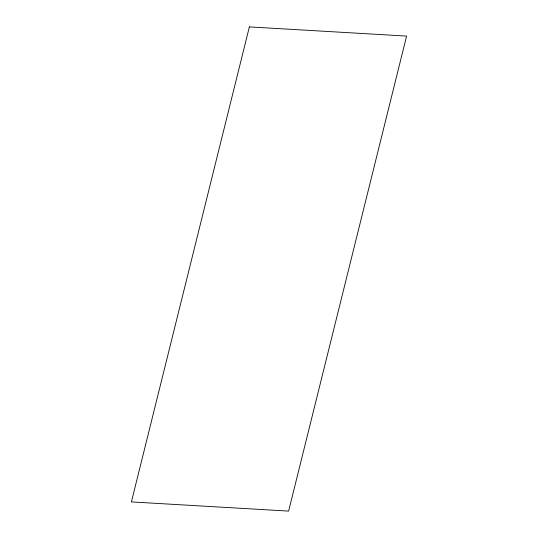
<?xml version="1.0" encoding="UTF-8"?>
<svg xmlns="http://www.w3.org/2000/svg" width="538" height="538" viewBox="0 0 538 538"><rect width="100%" height="100%" fill="white"/><g stroke="black" fill="none" stroke-linecap="round" stroke-linejoin="round"><path stroke-width="0.81" d="M249.376 26.9L131.406 501.914L288.624 511.1L406.594 36.086L249.376 26.9"/></g></svg>
